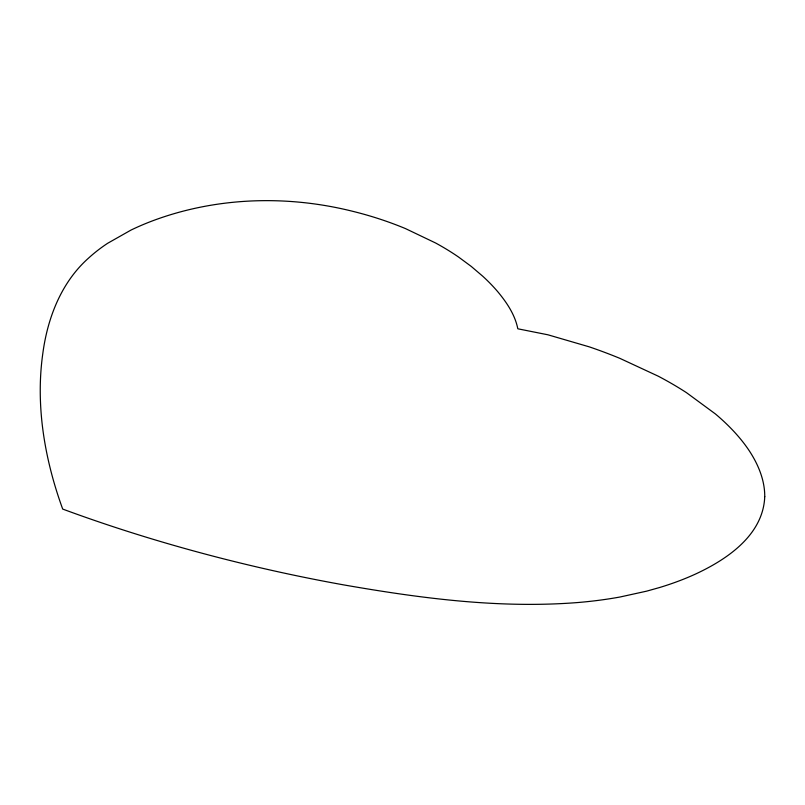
<?xml version="1.0" encoding="UTF-8"?>
<svg xmlns="http://www.w3.org/2000/svg" width="805" height="805" viewBox="0 0 805 805"><rect width="100%" height="100%" fill="white"/><g stroke="black" fill="none" stroke-linecap="round" stroke-linejoin="round"><path stroke-width="1.21" d="M764.75 496.594C763.251 535.325 726.583 559.757 694.765 574.398A423.762 205.667 15.4 0 1 659.456 587.559L646.606 591.162L620.021 597.008A394.873 193.562 15.8 0 1 578.101 602.512C499.754 608.751 421.226 598.397 344.148 584.973A724.138 302.086 14 0 1 203.635 553.649C156.019 540.9 108.937 526.148 62.699 509.072C52.728 481.672 45.513 453.205 42.182 424.205A989.737 464.405 26.6 0 1 42.766 353.848C47.435 318.237 61.19 282.344 88.61 258.053A404.583 202.236 17.1 0 1 107.608 243.311L130.974 230.089A444.018 223.559 17.8 0 1 158.102 218.819C220.178 196.933 288.552 195.343 352.238 211.192A170.207 77.059 14.4 0 1 405.519 228.61L435.575 242.979A180.29 82.04 14.3 0 1 458.619 257.087L471.267 266.435L482.889 276.356A234.879 109.128 13.6 0 1 497.963 291.953C506.898 302.72 515.039 314.856 517.816 328.792L547.933 334.8L589.24 346.844A263.919 134.485 19.7 0 1 619.83 358.336L658.138 376.136A201.169 99.106 19.8 0 1 686.474 392.659L715.414 413.951A190.232 93.219 19.9 0 1 749.616 451.313C758.36 464.777 764.831 480.313 764.75 496.594"/></g></svg>
